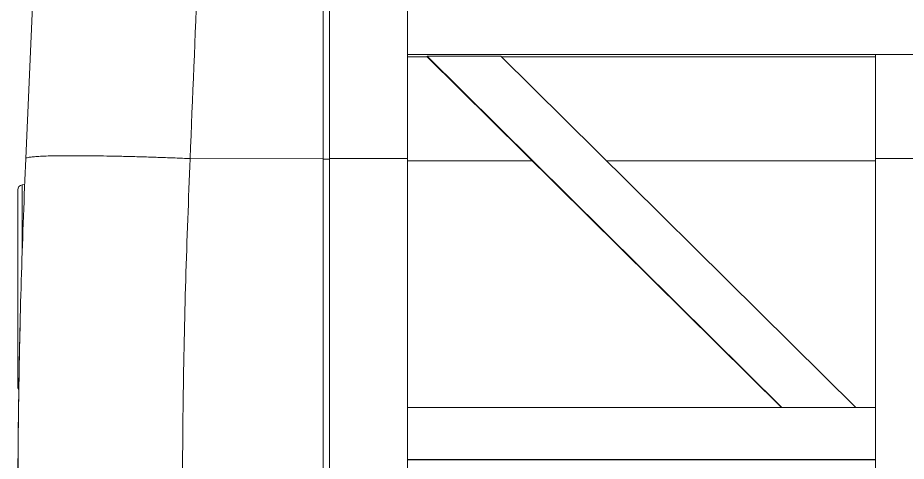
# Model space of a CAD drawing. Header units: millimetres. Extents: x -16985 to -606, y 2122 to 9380.
# Drawn here: x -16984 to -16300, y 5845 to 6187 of the extents above; entities that cross this region are included whole.
import ezdxf

# ---------------------------------------------------------------- set-up
doc = ezdxf.new("R2010")
doc.units = ezdxf.units.MM
doc.linetypes.add('K5LT32768', pattern=[0])
doc.linetypes.add('K5LT_THIN', pattern=[0])

msp = doc.modelspace()

# ---------------------------------------------------------------- linework, layer by layer
at = {"color": 7, "linetype": 'K5LT_THIN', "lineweight": 18}
for p, q in [((-16743.55, 6078.19), (-16743.55, 7287.19)), ((-16683.55, 6078.19), (-16683.55, 7287.19)), ((-16933.2, 7088.19), (-16977.43, 6078.19)), ((-16748.55, 7088.19), (-16748.55, 6078.19)), ((-16748.45, 7088.01), (-16748.45, 6078.01)), ((-16683.55, 6158.27), (-16683.55, 6218.21)), ((-16683.55, 6158.27), (-13093.55, 6158.27)), ((-16683.55, 6156.52), (-16668.45, 6156.52)), ((-16668.55, 6156.62), (-16668.55, 6157.02)), ((-16395.5, 5886.61), (-16668.55, 6157.02)), ((-16668.55, 6157.02), (-16611.71, 6157.02)), ((-16395.9, 5886.61), (-16668.55, 6156.62)), ((-16611.71, 6157.02), (-16338.65, 5886.61)), ((-16611.2, 6156.52), (-16323.55, 6156.52)), ((-16283.55, 6158.27), (-16323.55, 6158.27)), ((-16323.55, 6078.19), (-16323.55, 6158.27)), ((-16748.55, 6078.19), (-16850.96, 6078.07)), ((-16748.55, 6078.19), (-16748.55, 5798.19)), ((-16748.55, 6078.19), (-16748.45, 6078.01)), ((-16748.45, 6078.01), (-16748.45, 5798.19)), ((-16683.55, 6078.19), (-16743.55, 6078.19)), ((-16743.55, 5798.19), (-16743.55, 6078.19)), ((-16683.55, 5798.19), (-16683.55, 6078.19)), ((-16283.55, 6078.19), (-16323.55, 6078.19)), ((-16323.55, 5798.19), (-16323.55, 6078.19)), ((-16978.26, 6058.36), (-16980.25, 6058.01)), ((-16983.55, 5978.19), (-16983.55, 6054.07)), ((-16983.55, 5902.31), (-16983.55, 5978.19)), ((-16683.55, 5886.61), (-16323.55, 5886.61)), ((-16683.55, 5846.62), (-16323.55, 5846.62)), ((-16323.55, 5846.19), (-16683.55, 5846.19)), ((-16683.55, 5846.19), (-16323.55, 5846.19))]:
    msp.add_line(p, q, dxfattribs=at)
at = {"color": 8, "linetype": 'K5LT32768', "lineweight": 15, "true_color": 0x808080}
for p, q in [((-16748.45, 6077.75), (-16743.55, 6077.75)), ((-16683.55, 6076.44), (-16587.58, 6076.44)), ((-16530.34, 6076.44), (-16323.55, 6076.44)), ((-16980.25, 6058.01), (-16980.25, 6003.88))]:
    msp.add_line(p, q, dxfattribs=at)
at = {"color": 7, "linetype": 'K5LT_THIN', "lineweight": 18}
for centre, start, end in [((-16979.55, 6054.07), 100, 180), ((-16979.55, 5902.31), 180, 216.14813)]:
    msp.add_arc(centre, 4, start, end, dxfattribs=at)
for points, knots in [([(-16850.95, 6078.18), (-16849, 6125.3), (-16845.08, 6219.54), (-16840.29, 6360.95), (-16835.91, 6502.36), (-16831.69, 6646.04), (-16827.27, 6791.95), (-16822.4, 6940.09), (-16818.43, 7038.82), (-16816.44, 7088.19)], [0, 0, 0, 0, 0.139993, 0.279992, 0.419995, 0.560001, 0.706673, 0.853339, 1, 1, 1, 1]), ([(-16977.43, 6078.07), (-16978.6, 6048.6), (-16980.93, 5989.68), (-16982.97, 5901.21), (-16983.35, 5842.22), (-16983.54, 5812.71)], [0, 0, 0, 0, 0.333426, 0.666674, 1, 1, 1, 1]), ([(-16977.43, 6078.19), (-16977.32, 6078.35), (-16977.11, 6078.67), (-16975.43, 6079.1), (-16972.67, 6079.49), (-16968.67, 6079.82), (-16963.44, 6080.09), (-16956.99, 6080.28), (-16949.36, 6080.4), (-16940.66, 6080.44), (-16931, 6080.4), (-16920.53, 6080.28), (-16909.45, 6080.08), (-16897.92, 6079.82), (-16886.15, 6079.48), (-16874.32, 6079.1), (-16862.58, 6078.67), (-16854.79, 6078.34), (-16850.95, 6078.18)], [0, 0, 0, 0, 0.057467, 0.1168, 0.177832, 0.240355, 0.304125, 0.368864, 0.434264, 0.5, 0.565736, 0.631136, 0.695875, 0.759645, 0.822168, 0.8832, 0.942533, 1, 1, 1, 1]), ([(-16856.96, 5798.19), (-16856.82, 5829.29), (-16856.56, 5891.51), (-16854.56, 5984.83), (-16852.16, 6046.99), (-16850.96, 6078.07)], [0, 0, 0, 0, 0.333216, 0.666526, 1, 1, 1, 1]), ([(-16981.48, 5961.2), (-16981.78, 5948.85), (-16982.24, 5930.22), (-16982.53, 5911.57), (-16982.63, 5905.29)], [0, 0, 0, 0, 0.663221, 1, 1, 1, 1]), ([(-16982.76, 5897.87), (-16982.82, 5894.26), (-16983.1, 5878.27), (-16983.38, 5849.88), (-16983.49, 5825.1), (-16983.54, 5812.71)], [0, 0, 0, 0, 0.127368, 0.563684, 1, 1, 1, 1])]:
    msp.add_open_spline(points, degree=3, knots=knots, dxfattribs=at)

doc.saveas('drawing.dxf')
